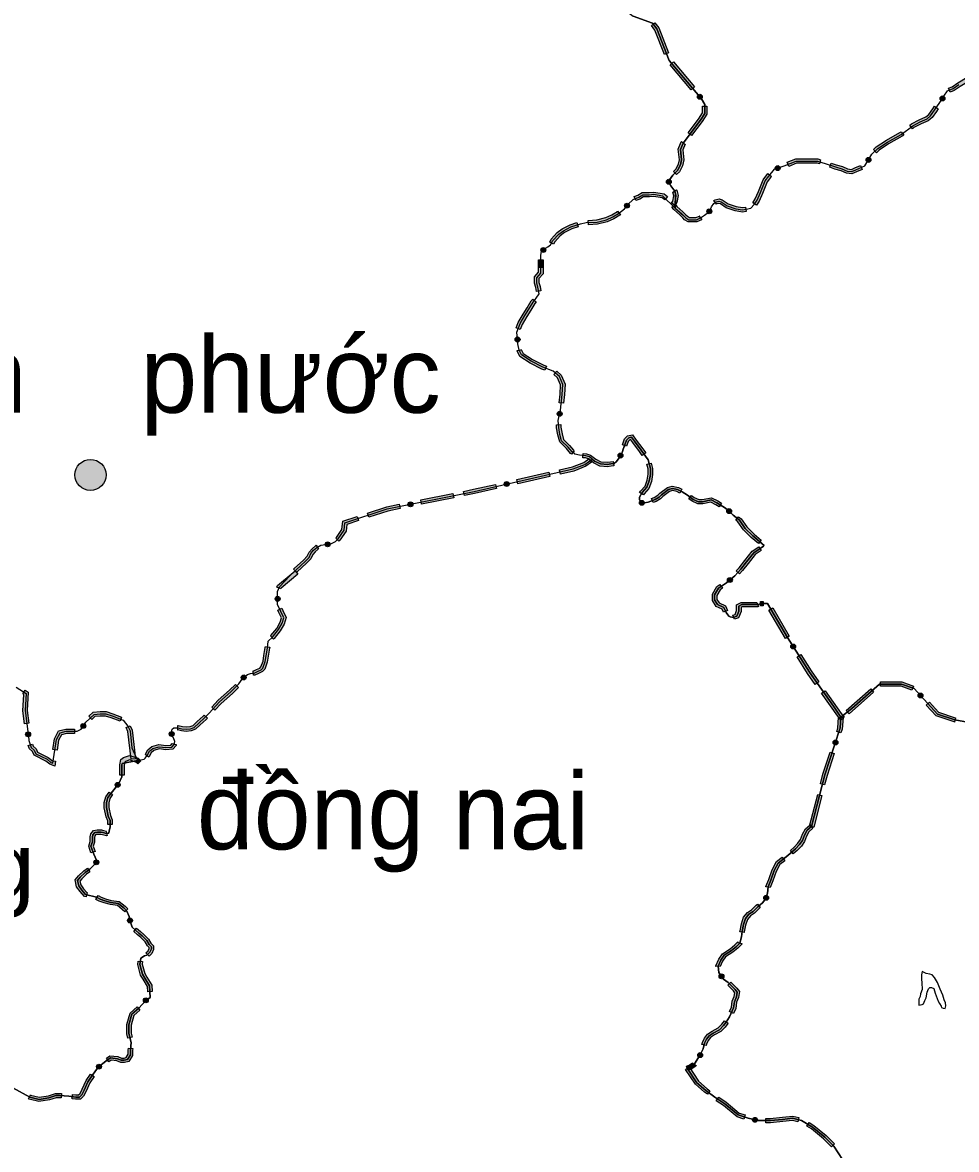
# Model space of a CAD drawing. Header units: metres. Extents: x -835890 to 1024355, y 79891 to 2211954.
# Drawn here: x -125138 to -39632, y 778022 to 881149 of the extents above; entities that cross this region are included whole.
import ezdxf
from ezdxf.enums import TextEntityAlignment as Align

# ---------------------------------------------------------------- set-up
doc = ezdxf.new("R2010")
doc.units = ezdxf.units.M
doc.header["$LTSCALE"] = 2200
for name, color, linetype, lineweight in [('10', 7, 'Continuous', 13), ('11', 7, 'Continuous', 13), ('12', 7, 'Continuous', 13), ('13', 7, 'Continuous', 13), ('16', 7, 'Continuous', 13), ('37', 7, 'Continuous', 13), ('8', 7, 'Continuous', 13)]:
    doc.layers.add(name, color=color, linetype=linetype, lineweight=lineweight)
doc.layers.add('3', color=7, linetype='Continuous')

msp = doc.modelspace()

# ---------------------------------------------------------------- hatches: boundary and pattern name
at = {"layer": '37'}
for points in [[(-67241, 881126), (-66893, 880662), (-65984, 878362), (-66356, 878215), (-67245, 880465), (-67561, 880886)], [(-65552, 877545), (-63619, 875251), (-63925, 874993), (-65858, 877287)], [(-40368, 875142), (-40032, 875277), (-39515, 875640), (-38638, 876157), (-38129, 876770), (-38064, 876843), (-37764, 876578), (-37825, 876510), (-38375, 875848), (-39298, 875304), (-39840, 874923), (-40219, 874771)], [(-62983, 874185, 1), (-63273, 874529, 1)], [(-62473, 873492), (-62473, 873170), (-62473, 872777), (-62910, 872085), (-63882, 870815), (-64200, 871058), (-63238, 872314), (-62873, 872893), (-62873, 873170), (-62873, 873492)], [(-40792, 874396, 1), (-41033, 874016, 1)], [(-43905, 871755), (-43750, 871872), (-43040, 872255), (-42423, 872513), (-42149, 872742), (-41794, 873250), (-41630, 873487), (-41301, 873260), (-41466, 873022), (-41852, 872469), (-42213, 872167), (-42867, 871894), (-43534, 871534), (-43665, 871435)], [(-47240, 869520), (-46972, 869789), (-46048, 870388), (-44810, 871075), (-44704, 871154), (-44464, 870834), (-44592, 870738), (-45842, 870045), (-46718, 869476), (-46957, 869237)], [(-64490, 870021), (-64486, 870026), (-64692, 869496), (-64594, 868576), (-64706, 868049), (-65001, 867496), (-65265, 867232), (-65548, 867515), (-65326, 867737), (-65086, 868187), (-64998, 868597), (-65100, 869550), (-64838, 870224), (-64808, 870264)], [(-55134, 868357), (-54348, 868665), (-52321, 868665), (-52068, 868587), (-52186, 868204), (-52381, 868265), (-54272, 868265), (-54989, 867984)], [(-47572, 868772, 1), (-47803, 868386, 1)], [(-58278, 864653), (-58060, 865003), (-57750, 865677), (-57319, 866758), (-56982, 867208), (-56888, 867321), (-56581, 867065), (-56668, 866960), (-56967, 866561), (-57382, 865519), (-57707, 864813), (-57939, 864441)], [(-55788, 867901, 1), (-56212, 867751, 1)], [(-51112, 868279), (-50652, 868125), (-50060, 867963), (-49597, 867757), (-49257, 867714), (-48937, 867852), (-48430, 868074), (-48270, 867707), (-48777, 867485), (-49198, 867304), (-49705, 867367), (-50195, 867586), (-50768, 867742), (-51239, 867900)], [(-65864, 866376, 1), (-66066, 866778, 1)], [(-69125, 865223), (-68798, 865354), (-68394, 865586), (-67770, 865586), (-67328, 865641), (-66404, 865467), (-66099, 865237), (-66339, 864918), (-66570, 865092), (-67341, 865236), (-67745, 865186), (-68287, 865186), (-68624, 864993), (-68976, 864852)], [(-65272, 865853), (-65230, 865796), (-65110, 865315), (-65223, 864670), (-65374, 864406), (-65722, 864604), (-65605, 864808), (-65518, 865301), (-65599, 865623), (-65594, 865616)], [(-69649, 864563, 1), (-69941, 864221, 1)], [(-65368, 864488), (-65228, 864302), (-64683, 863834), (-64413, 863563), (-64272, 863421), (-64076, 863303), (-63867, 863303), (-63484, 863303), (-63171, 863437), (-63179, 863432), (-62946, 863107), (-62974, 863087), (-63402, 862903), (-63867, 862903), (-64187, 862903), (-64520, 863104), (-64696, 863280), (-64956, 863540), (-65522, 864027), (-65688, 864249)], [(-61843, 864849), (-61727, 864936), (-61373, 865007), (-61082, 864934), (-60546, 864557), (-59794, 864306), (-59207, 864208), (-58960, 864249), (-58895, 863855), (-59207, 863803), (-59891, 863917), (-60728, 864197), (-61251, 864564), (-61383, 864597), (-61559, 864561), (-61602, 864529)], [(-73354, 863047), (-72553, 863089), (-71742, 863293), (-71187, 863546), (-70679, 863851), (-70652, 863872), (-70402, 863560), (-70449, 863522), (-71000, 863191), (-71609, 862913), (-72493, 862692), (-73333, 862648)], [(-62086, 864008, 1), (-62441, 863731, 1)], [(-76876, 861064), (-76736, 861310), (-76179, 861924), (-75728, 862263), (-75009, 862651), (-74379, 862843), (-74263, 862460), (-74854, 862280), (-75512, 861925), (-75908, 861627), (-76410, 861074), (-76529, 860866)], [(-77286, 860481, 1), (-77627, 860188, 1)], [(-77885, 858750), (-77885, 859175), (-77885, 859419), (-77485, 859419), (-77485, 859175), (-77485, 858750)], [(-78086, 856545), (-78145, 856901), (-78256, 857289), (-78256, 857869), (-77885, 858294), (-77885, 858750), (-77485, 858750), (-77485, 858144), (-77856, 857719), (-77856, 857345), (-77754, 856989), (-77691, 856611)], [(-79941, 853197), (-79745, 853688), (-79312, 854447), (-78941, 855032), (-78566, 855677), (-78432, 855847), (-78118, 855601), (-78234, 855452), (-78599, 854824), (-78969, 854241), (-79384, 853514), (-79569, 853049)], [(-79839, 852375, 1), (-79795, 851927, 1)], [(-77326, 849337), (-77581, 849436), (-78658, 849976), (-79613, 850596), (-79862, 851095), (-79868, 851127), (-79474, 851198), (-79479, 851223), (-79304, 850872), (-78459, 850324), (-77418, 849802), (-77181, 849710)], [(-76012, 846355), (-75925, 847141), (-75875, 847992), (-76156, 848649), (-76494, 848939), (-76233, 849242), (-75825, 848891), (-75471, 848062), (-75527, 847108), (-75615, 846311)], [(-75913, 845565, 1), (-76010, 845126, 1)], [(-74875, 841652), (-74965, 841724), (-75343, 842157), (-75958, 842774), (-76133, 843419), (-76242, 844074), (-76265, 844345), (-75866, 844378), (-75845, 844123), (-75742, 843504), (-75600, 842981), (-75050, 842430), (-74687, 842014), (-74625, 841964)], [(-68403, 841537), (-68661, 841903), (-69269, 842706), (-69460, 842975), (-69539, 842959), (-69676, 842822), (-69831, 842379), (-70209, 842512), (-70023, 843040), (-69736, 843327), (-69285, 843418), (-68947, 842943), (-68338, 842139), (-68076, 841767)], [(-71004, 840597), (-71246, 840557), (-71588, 840500), (-72287, 840558), (-72868, 840850), (-73334, 841212), (-73597, 841300), (-73836, 841322), (-73800, 841721), (-73514, 841694), (-73142, 841570), (-72654, 841190), (-72177, 840950), (-71605, 840903), (-71312, 840951), (-71070, 840992)], [(-70494, 841318, 1), (-70294, 841721, 1)], [(-73050, 840912), (-73557, 840543), (-74652, 840105), (-75896, 839823), (-75985, 840213), (-74771, 840488), (-73752, 840896), (-73286, 841235)], [(-68638, 838134), (-68554, 838268), (-68145, 838730), (-67952, 839261), (-67852, 839811), (-67852, 840297), (-67968, 840732), (-67581, 840834), (-67452, 840349), (-67452, 839775), (-67564, 839157), (-67795, 838521), (-68232, 838028), (-68298, 837922)], [(-76872, 839602), (-79797, 838940), (-79886, 839330), (-76960, 839992)], [(-81748, 838498), (-83760, 838042), (-84683, 837856), (-84762, 838248), (-83843, 838433), (-81836, 838888)], [(-81036, 838864, 1), (-80597, 838964, 1)], [(-64946, 838081), (-65231, 838223), (-65634, 838313), (-65920, 838231), (-66515, 837785), (-66735, 837563), (-67139, 837332), (-67390, 837225), (-67547, 837592), (-67318, 837691), (-66980, 837884), (-66778, 838087), (-66101, 838595), (-65646, 838726), (-65096, 838603), (-64767, 838438)], [(-85663, 837658), (-88604, 837064), (-88683, 837456), (-85743, 838050)], [(-68657, 837193, 1), (-68207, 837193, 1)], [(-61366, 836836), (-61661, 837018), (-62121, 837249), (-62867, 837099), (-63300, 837099), (-63833, 837337), (-64136, 837549), (-63906, 837876), (-63635, 837686), (-63215, 837499), (-62907, 837499), (-62065, 837668), (-61466, 837368), (-61156, 837177)], [(-90564, 836668), (-91694, 836440), (-93429, 835876), (-93553, 836256), (-91795, 836827), (-90644, 837060)], [(-89844, 837018, 1), (-89403, 837107, 1)], [(-60599, 836598, 1), (-60281, 836280, 1)], [(-94380, 835566), (-95435, 835223), (-95513, 834616), (-96090, 833770), (-96184, 833675), (-96468, 833958), (-96399, 834026), (-95897, 834762), (-95800, 835525), (-94504, 835947)], [(-57760, 833466), (-58417, 834022), (-59122, 834729), (-59646, 835464), (-59828, 835613), (-59574, 835922), (-59351, 835740), (-58816, 834989), (-58145, 834317), (-57501, 833771)], [(-98054, 832957), (-98080, 832943), (-98343, 832716), (-98563, 832459), (-98732, 832077), (-99135, 831673), (-100008, 830881), (-100056, 830835), (-100333, 831123), (-100282, 831173), (-99412, 831962), (-99068, 832307), (-98905, 832674), (-98627, 833000), (-98310, 833273), (-98248, 833307)], [(-97427, 833368, 1), (-96981, 833428, 1)], [(-59799, 830960), (-59536, 831253), (-59002, 831907), (-58327, 832768), (-57738, 833174), (-57511, 832845), (-58050, 832474), (-58690, 831657), (-59232, 830993), (-59501, 830692)], [(-101850, 829467), (-101785, 829628), (-100185, 830988), (-99926, 830683), (-101451, 829388), (-101478, 829319)], [(-60202, 830285, 1), (-60546, 829994, 1)], [(-60954, 827180), (-61076, 827466), (-61643, 827720), (-61975, 828248), (-61975, 828841), (-61565, 829526), (-61287, 829711), (-61065, 829379), (-61268, 829243), (-61575, 828730), (-61575, 828363), (-61369, 828035), (-60770, 827768), (-60586, 827338)], [(-101784, 828641, 1), (-101784, 828191, 1)], [(-57331, 827777), (-57423, 827777), (-57581, 827777), (-57581, 828177), (-57423, 828177), (-57331, 828177)], [(-102436, 825018), (-102410, 825044), (-101866, 825710), (-101553, 826261), (-101419, 826663), (-101674, 827174), (-101767, 827375), (-101405, 827544), (-101313, 827348), (-100987, 826694), (-101185, 826097), (-101535, 825483), (-102112, 824776), (-102153, 824735)], [(-57742, 827717), (-57821, 827677), (-58324, 827677), (-58713, 827677), (-59251, 827677), (-59358, 827624), (-59358, 827250), (-59602, 826681), (-59944, 826544), (-60093, 826915), (-59904, 826990), (-59758, 827332), (-59758, 827871), (-59346, 828077), (-58713, 828077), (-58324, 828077), (-57916, 828077), (-57921, 828075)], [(-55289, 824792), (-56803, 827382), (-56458, 827584), (-54944, 824994)], [(-104027, 821811), (-103974, 821817), (-103715, 821929), (-103417, 822078), (-103306, 822190), (-103120, 822712), (-103039, 823236), (-102915, 823942), (-102901, 824048), (-102505, 823995), (-102520, 823881), (-102645, 823171), (-102730, 822614), (-102959, 821971), (-103180, 821749), (-103546, 821566), (-103868, 821427), (-103977, 821414)], [(-54703, 824237, 1), (-54462, 823857, 1)], [(-52557, 820586), (-53261, 821587), (-54216, 823096), (-53878, 823310), (-52928, 821809), (-52230, 820816)], [(-104715, 821360, 1), (-105066, 821078, 1)], [(-124951, 816979), (-125100, 818170), (-125022, 819654), (-125121, 819719), (-124903, 820054), (-124610, 819864), (-124699, 818184), (-124554, 817028)], [(-107813, 818493), (-107235, 819123), (-106195, 820041), (-105654, 820584), (-105371, 820301), (-105921, 819750), (-106955, 818837), (-107518, 818223)], [(-50223, 817321), (-50507, 817668), (-51982, 819767), (-51655, 819997), (-50188, 817910), (-49913, 817574)], [(-49729, 818178), (-47480, 820163), (-47215, 819863), (-49464, 817878)], [(-46575, 820813), (-45928, 820813), (-44624, 820813), (-43572, 820431), (-43708, 820055), (-44694, 820413), (-45928, 820413), (-46575, 820413)], [(-42775, 819398, 1), (-43078, 819731, 1)], [(-42106, 818959), (-41268, 818037), (-39745, 817530), (-39729, 817527), (-39801, 817133), (-39845, 817141), (-41494, 817691), (-42402, 818690)], [(-116205, 817216), (-117011, 817509), (-117542, 817686), (-118019, 817686), (-118506, 817646), (-118791, 817379), (-119064, 817670), (-118678, 818033), (-118035, 818086), (-117477, 818086), (-116879, 817887), (-116068, 817592)], [(-119698, 816584, 1), (-119455, 816963, 1)], [(-115204, 813738), (-115493, 816280), (-115647, 816628), (-115282, 816790), (-115102, 816386), (-114807, 813783)], [(-110933, 816808), (-110891, 816808), (-110506, 816722), (-110165, 816684), (-109797, 816721), (-109525, 816823), (-109139, 817172), (-108603, 817667), (-108496, 817775), (-108213, 817493), (-108326, 817379), (-108869, 816876), (-109313, 816476), (-109705, 816328), (-110167, 816282), (-110572, 816327), (-110935, 816408), (-110933, 816408)], [(-50591, 816269), (-50495, 816565), (-50419, 817593), (-50020, 817564), (-50100, 816488), (-50211, 816146)], [(-124656, 816235, 1), (-124601, 815788, 1)], [(-120369, 816086), (-120569, 816086), (-121109, 816086), (-121564, 815972), (-121835, 815469), (-121972, 814556), (-122368, 814615), (-122220, 815597), (-121832, 816318), (-121158, 816486), (-120569, 816486), (-120369, 816486)], [(-111509, 816271, 1), (-111453, 815824, 1)], [(-122121, 813567), (-122193, 813090), (-122636, 813268), (-123006, 813563), (-124067, 814094), (-124222, 814444), (-124507, 814685), (-124610, 814974), (-124233, 815108), (-124166, 814920), (-123894, 814690), (-123759, 814387), (-122789, 813902), (-122433, 813617), (-122513, 813649), (-122517, 813626)], [(-113895, 814179), (-113879, 814197), (-113664, 814587), (-113313, 814888), (-112650, 815078), (-112007, 814992), (-111572, 815025), (-111450, 815173), (-111450, 815173), (-111060, 815085), (-111081, 814991), (-111373, 814639), (-112018, 814590), (-112620, 814670), (-113118, 814527), (-113348, 814330), (-113548, 813971), (-113587, 813923)], [(-50641, 815470, 1), (-50780, 815042, 1)], [(-116237, 812284), (-116237, 812878), (-116237, 813233), (-116133, 813701), (-115885, 813888), (-115333, 814089), (-114560, 813815), (-114693, 813438), (-115331, 813664), (-115692, 813532), (-115775, 813470), (-115837, 813189), (-115837, 812878), (-115837, 812284)], [(-114485, 813768), (-114309, 813592), (-114593, 813310), (-114768, 813485)], [(-52088, 811487), (-51863, 812356), (-51209, 814367), (-50829, 814244), (-51479, 812244), (-51701, 811387)], [(-117316, 807759), (-117316, 808096), (-117473, 808451), (-117648, 809282), (-117648, 809787), (-117507, 810304), (-117217, 810719), (-116889, 810490), (-117140, 810131), (-117248, 809733), (-117248, 809324), (-117091, 808575), (-116916, 808181), (-116916, 807759)], [(-116284, 811557, 1), (-116577, 811215, 1)], [(-53092, 807615), (-52339, 810519), (-51952, 810419), (-52705, 807515)], [(-52770, 807412), (-53146, 807097), (-53370, 806705), (-53559, 806199), (-53832, 805789), (-54225, 805395), (-54575, 805090), (-54838, 805391), (-54498, 805687), (-54143, 806043), (-53918, 806382), (-53733, 806875), (-53458, 807358), (-53027, 807719)], [(-118878, 805175), (-119080, 805783), (-118934, 806217), (-118934, 806351), (-118934, 806620), (-118879, 806895), (-118635, 807201), (-118294, 807258), (-117921, 807258), (-117731, 807210), (-117443, 807138), (-117477, 807131), (-117398, 806739), (-117453, 806728), (-117828, 806822), (-117971, 806858), (-118261, 806858), (-118418, 806831), (-118506, 806721), (-118534, 806581), (-118534, 806351), (-118534, 806152), (-118658, 805783), (-118498, 805301)], [(-118237, 804474, 1), (-118530, 804132, 1)], [(-55352, 804446), (-55794, 804097), (-56141, 803460), (-56449, 802597), (-56689, 801994), (-56688, 802008), (-57085, 802052), (-57081, 802091), (-56823, 802738), (-56507, 803624), (-56106, 804361), (-55600, 804760)], [(-119326, 801145), (-119469, 801181), (-119859, 801627), (-120184, 802063), (-120310, 802692), (-119998, 803068), (-119536, 803530), (-119193, 803759), (-118971, 803427), (-119281, 803220), (-119702, 802798), (-119880, 802583), (-119810, 802230), (-119547, 801879), (-119250, 801539), (-119229, 801533)], [(-115785, 799756), (-116011, 799982), (-116450, 800334), (-117095, 800427), (-117652, 800579), (-118117, 800734), (-118414, 800904), (-118215, 801251), (-117953, 801101), (-117536, 800962), (-117014, 800819), (-116285, 800715), (-115744, 800281), (-115502, 800038)], [(-57590, 800164), (-57683, 800084), (-58128, 799638), (-58494, 799394), (-58763, 799070), (-58934, 798555), (-59055, 797950), (-59065, 797872), (-59462, 797922), (-59450, 798014), (-59322, 798658), (-59119, 799268), (-58765, 799694), (-58383, 799949), (-57956, 800378), (-57851, 800468)], [(-57110, 800828, 1), (-57001, 801265, 1)], [(-115352, 799189, 1), (-115255, 798749, 1)], [(-113837, 796006), (-113639, 796204), (-113535, 796414), (-113535, 796495), (-113704, 796664), (-113914, 797015), (-114312, 797414), (-114608, 797674), (-114955, 797977), (-114692, 798278), (-114344, 797975), (-114038, 797706), (-113596, 797263), (-113386, 796912), (-113135, 796660), (-113135, 796320), (-113310, 795968), (-113554, 795723)], [(-59275, 796868), (-59292, 796807), (-59646, 796452), (-60099, 796063), (-60763, 795639), (-61041, 795251), (-61260, 794757), (-61265, 794801), (-61662, 794757), (-61669, 794820), (-61390, 795450), (-61044, 795935), (-60338, 796385), (-59918, 796745), (-59650, 797015), (-59661, 796973)], [(-113673, 792437), (-113706, 792935), (-114102, 793596), (-114326, 793971), (-114588, 794948), (-114549, 795265), (-114152, 795216), (-114182, 794976), (-113954, 794128), (-113758, 793801), (-113313, 793058), (-113274, 792464)], [(-61019, 793678, 1), (-61277, 794047, 1)], [(-60285, 793328), (-59755, 792797), (-59510, 792470), (-59588, 791925), (-59774, 791491), (-59836, 790926), (-60047, 790469), (-60410, 790637), (-60227, 791034), (-60165, 791593), (-59976, 792033), (-59930, 792362), (-60058, 792534), (-60568, 793045)], [(-115497, 788203), (-115601, 788618), (-115601, 789443), (-115297, 790509), (-114655, 791081), (-114389, 790782), (-114944, 790287), (-115201, 789387), (-115201, 788667), (-115109, 788300)], [(-113661, 791795, 1), (-114035, 791545, 1)], [(-60541, 789573), (-60553, 789553), (-60817, 789224), (-61218, 788821), (-61796, 788499), (-62138, 788271), (-62354, 788000), (-62522, 787664), (-62553, 787540), (-62941, 787636), (-62899, 787804), (-62693, 788217), (-62411, 788570), (-62005, 788841), (-61462, 789144), (-61115, 789490), (-60880, 789785), (-60880, 789785)], [(-117460, 786383), (-117132, 786602), (-116402, 786521), (-116062, 786385), (-115845, 786385), (-115664, 786430), (-115461, 786737), (-115461, 787108), (-115443, 787288), (-115045, 787248), (-115061, 787088), (-115061, 786616), (-115417, 786080), (-115796, 785985), (-116140, 785985), (-116500, 786130), (-117031, 786189), (-117238, 786051)], [(-63221, 786468, 1), (-62971, 786843, 1)], [(-63464, 785711), (-63497, 785657), (-63930, 785368), (-64215, 785272), (-64342, 785652), (-64108, 785730), (-63794, 785940), (-63808, 785917)], [(-120560, 783048), (-120257, 783014), (-120001, 783014), (-119872, 783143), (-119678, 783532), (-119322, 784318), (-118901, 784921), (-118573, 784692), (-118973, 784119), (-119317, 783361), (-119543, 782907), (-119835, 782614), (-120279, 782614), (-120605, 782651)], [(-117963, 785745, 1), (-118314, 785463, 1)], [(-64112, 785573), (-63236, 784263), (-62447, 783573), (-62201, 783388), (-62441, 783068), (-62699, 783262), (-63539, 783997), (-64445, 785351)], [(-124406, 783008), (-124396, 783002), (-123620, 782808), (-122766, 782939), (-122121, 783155), (-121730, 783155), (-121562, 783141), (-121595, 782742), (-121747, 782755), (-122056, 782755), (-122672, 782549), (-123639, 782400), (-124543, 782627), (-124598, 782657)], [(-61400, 782808), (-60723, 782357), (-59523, 781356), (-58983, 781176), (-59109, 780797), (-59721, 781001), (-60963, 782036), (-61622, 782475)], [(-57860, 780685, 1), (-58299, 780783, 1)], [(-57087, 780870), (-56679, 780870), (-55571, 780970), (-54621, 781076), (-54064, 780937), (-54161, 780549), (-54648, 780671), (-55530, 780572), (-56661, 780470), (-57087, 780470)], [(-53118, 780482), (-52687, 780223), (-51548, 779291), (-50788, 778531), (-51071, 778249), (-51817, 778994), (-52918, 779895), (-53324, 780139)]]:
    msp.add_hatch(color=256, dxfattribs=at).paths.add_polyline_path(points)
at = {"layer": '8'}
msp.add_hatch(color=256, dxfattribs=at).paths.add_polyline_path([(-117494, 839747, 1), (-120344, 839747, 1)])

# ---------------------------------------------------------------- linework, layer by layer
at = {"layer": '10'}
for points in [[(-98900, 832192), (-98734, 832567), (-98485, 832858), (-98195, 833108), (-97821, 833316), (-97199, 833399), (-96908, 833441), (-96493, 833649), (-96244, 833898), (-95705, 834689), (-95618, 835374), (-91745, 836634), (-83801, 838238), (-74711, 840297), (-73655, 840719), (-72993, 841201), (-73238, 841391), (-73555, 841497), (-74138, 841550), (-74561, 841657), (-74826, 841869), (-75197, 842294), (-75779, 842878), (-75938, 843462), (-76044, 844099), (-76097, 844736), (-75885, 845691), (-75726, 847124), (-75673, 848027), (-75991, 848770), (-76547, 849248), (-77500, 849619), (-78558, 850150), (-79459, 850734), (-79670, 851159), (-79776, 851743), (-79882, 852804), (-79564, 853601), (-79141, 854344), (-78770, 854928), (-78400, 855565), (-78108, 855937), (-77844, 856308), (-77950, 856945), (-78056, 857317), (-78056, 857794), (-77685, 858219), (-77685, 858750), (-77685, 859175), (-77685, 859546), (-77685, 859865), (-77632, 860183), (-77261, 860502), (-77050, 860608), (-76785, 860820), (-76573, 861192), (-76044, 861776), (-75620, 862094), (-74932, 862466), (-74058, 862731), (-73529, 862838), (-72523, 862891), (-71676, 863103), (-71093, 863368), (-70564, 863687), (-70034, 864112), (-69717, 864483), (-69240, 864961), (-68711, 865173), (-68340, 865386), (-67758, 865386), (-67334, 865439), (-66548, 865291), (-65375, 864165), (-65363, 865505), (-65414, 865709), (-65782, 866211), (-65983, 866613), (-65765, 866981), (-65598, 867181), (-65164, 867616), (-64896, 868118), (-64796, 868586), (-64896, 869523), (-64662, 870125), (-63074, 872200), (-62673, 872835), (-62673, 873170), (-62673, 873638), (-62974, 874173), (-65933, 877686), (-67069, 880564), (-67471, 881099), (-69243, 881734)], [(-114626, 813627), (-114006, 813729), (-113921, 813835), (-113713, 814084), (-113506, 814458), (-113216, 814708), (-112635, 814874), (-112012, 814791), (-111473, 814832), (-111265, 815082), (-111203, 815360), (-111328, 815692), (-111452, 815817), (-111494, 816150), (-111452, 816483), (-111286, 816608), (-110913, 816608), (-110539, 816525), (-110166, 816483), (-109751, 816525), (-109419, 816650), (-109004, 817024), (-108464, 817523), (-108050, 817940), (-107095, 818980), (-106058, 819895), (-105332, 820624), (-104958, 821165), (-104543, 821498), (-104253, 821581), (-103921, 821622), (-103630, 821747), (-103298, 821914), (-103132, 822080), (-102925, 822663), (-102842, 823204), (-102718, 823911), (-102635, 824535), (-102261, 824910), (-101701, 825596), (-101369, 826179), (-101203, 826678), (-101493, 827261), (-101784, 827885), (-101784, 828301), (-101784, 828717), (-101784, 829092), (-101618, 829508), (-101601, 829522), (-100669, 830522), (-99669, 831459), (-99274, 831818), (-98900, 832192)], [(-125709, 820340), (-124816, 819759), (-124899, 818177), (-124570, 815542), (-124572, 815461), (-124336, 814803), (-124058, 814567), (-123913, 814240), (-122897, 813733), (-122535, 813442), (-122353, 813370), (-122027, 815533), (-121698, 816145), (-121133, 816286), (-120569, 816286), (-120145, 816286), (-119768, 816474), (-119345, 817133), (-118592, 817839), (-118027, 817886), (-117509, 817886), (-116945, 817698), (-115909, 817322), (-115486, 816757), (-115298, 816333), (-115119, 814761), (-114626, 813627)]]:
    msp.add_lwpolyline(points, dxfattribs=at)
at = {"layer": '11'}
for points in [[(-58466, 864165), (-58149, 864483), (-57884, 864908), (-57566, 865598), (-57143, 866660), (-56825, 867084), (-56296, 867721), (-55395, 868040), (-54310, 868465), (-52351, 868465), (-51663, 868252), (-50710, 867934), (-50128, 867774), (-49651, 867562), (-49227, 867509), (-48857, 867668), (-48010, 868040), (-47374, 869102), (-46845, 869632), (-45945, 870216), (-44701, 870906), (-43642, 871703), (-42954, 872074), (-42318, 872340), (-42001, 872605), (-41630, 873136), (-41154, 873826), (-40783, 874410), (-40465, 874888), (-39936, 875100), (-39406, 875472)], [(-68499, 837193), (-68658, 837458), (-68658, 837724), (-68393, 838148), (-67970, 838625), (-67758, 839209), (-67652, 839793), (-67652, 840323), (-67864, 841119), (-68499, 842021), (-69108, 842825), (-69373, 843196), (-69637, 843143), (-69849, 842931), (-70167, 842028), (-70220, 841869), (-70432, 841444), (-70749, 840967), (-70961, 840807), (-71279, 840754), (-71596, 840701), (-72232, 840754), (-72761, 841020), (-72993, 841201), (-73238, 841391), (-73555, 841497), (-74138, 841550), (-74561, 841657), (-74826, 841869), (-75197, 842294), (-75779, 842878), (-75938, 843462), (-76044, 844099), (-76097, 844736), (-75885, 845691), (-75726, 847124), (-75673, 848027), (-75991, 848770), (-76547, 849248), (-77500, 849619), (-78558, 850150), (-79459, 850734), (-79670, 851159), (-79776, 851743), (-79882, 852804), (-79564, 853601), (-79141, 854344), (-78770, 854928), (-78400, 855565), (-78108, 855937), (-77844, 856308), (-77950, 856945), (-78056, 857317), (-78056, 857794), (-77685, 858219), (-77685, 858750), (-77685, 859175), (-77685, 859546), (-77685, 859865), (-77632, 860183), (-77261, 860502), (-77050, 860608), (-76785, 860820), (-76573, 861192), (-76044, 861776), (-75620, 862094), (-74932, 862466), (-74058, 862731), (-73529, 862838), (-72523, 862891), (-71676, 863103), (-71093, 863368), (-70564, 863687), (-70034, 864112), (-69717, 864483), (-69240, 864961), (-68711, 865173), (-68340, 865386), (-67758, 865386), (-67334, 865439), (-66548, 865291), (-65375, 864165), (-64638, 863505), (-64555, 863421), (-64396, 863262), (-64131, 863103), (-63867, 863103), (-63443, 863103), (-63072, 863262), (-62702, 863528), (-62225, 863899), (-62066, 864271), (-61855, 864589), (-61643, 864749), (-61378, 864802), (-61166, 864749), (-60637, 864377), (-59843, 864112), (-59207, 864005), (-58890, 864058), (-58466, 864165)], [(-37469, 816912), (-39795, 817335), (-41381, 817864), (-43496, 820190), (-44659, 820613), (-45928, 820613), (-46668, 820613), (-49220, 818361), (-50220, 817578), (-50902, 818578), (-53095, 821698), (-55102, 824868), (-56930, 827996), (-56968, 827977), (-57423, 827977), (-57831, 827896), (-57869, 827877), (-58324, 827877), (-58713, 827877), (-59298, 827877), (-59558, 827747), (-59558, 827291), (-59753, 826836), (-60078, 826705), (-60338, 826771), (-60468, 826836), (-60728, 827161), (-60923, 827617), (-61506, 827878), (-61775, 828306), (-61775, 828785), (-61416, 829385), (-60699, 829864), (-59922, 830523), (-59384, 831123), (-58846, 831782), (-58188, 832621), (-57306, 833229), (-57232, 833280), (-58281, 834169), (-58969, 834859), (-59499, 835602), (-60081, 836079), (-60505, 836504), (-60875, 836769), (-61563, 837193), (-62093, 837458), (-62887, 837299), (-63258, 837299), (-63734, 837511), (-64264, 837883), (-64740, 838201), (-65164, 838413), (-65640, 838519), (-66011, 838413), (-66646, 837936), (-66858, 837724), (-67228, 837511), (-67599, 837352), (-67864, 837246), (-68181, 837193), (-68499, 837193)]]:
    msp.add_lwpolyline(points, dxfattribs=at)
at = {"layer": '12'}
for points in [[(-125709, 820340), (-124816, 819759), (-124899, 818177), (-124570, 815542), (-124572, 815461), (-124336, 814803), (-124058, 814567), (-123913, 814240), (-122897, 813733), (-122535, 813442), (-122353, 813370), (-122027, 815533), (-121698, 816145), (-121133, 816286), (-120569, 816286), (-120145, 816286), (-119768, 816474), (-119345, 817133), (-118592, 817839), (-118027, 817886), (-117509, 817886), (-116945, 817698), (-115909, 817322), (-115486, 816757), (-115298, 816333), (-115119, 814761), (-114626, 813627), (-116006, 813353), (-116037, 813211), (-116037, 812878), (-116037, 812130), (-116328, 811506), (-116577, 811215), (-116784, 810924), (-117033, 810633), (-117323, 810217), (-117448, 809760), (-117448, 809303), (-117282, 808513), (-117116, 808139), (-117116, 807515), (-117199, 807182), (-117240, 806975), (-117448, 806933), (-117780, 807016), (-117946, 807058), (-118278, 807058), (-118527, 807016), (-118693, 806808), (-118734, 806600), (-118734, 806351), (-118734, 806185), (-118869, 805783), (-118624, 805046), (-118379, 804505), (-118379, 804309), (-118673, 803965), (-118967, 803670), (-119409, 803375), (-119850, 802933), (-120095, 802638), (-119997, 802146), (-119703, 801753), (-119360, 801360), (-118379, 801114), (-118035, 800918), (-117594, 800770), (-117054, 800623), (-116368, 800525), (-115877, 800131), (-115583, 799837), (-115387, 799345), (-115289, 798903), (-115093, 798362), (-114476, 797824), (-114175, 797560), (-113755, 797139), (-113545, 796788), (-113335, 796577)], [(-61340, 788982), (-60966, 789357), (-60717, 789669), (-60405, 790169), (-60031, 790980), (-59969, 791542), (-59782, 791979), (-59720, 792416), (-59907, 792666), (-60530, 793290), (-60966, 793602), (-61402, 794226), (-61464, 794788), (-61215, 795350), (-60904, 795787), (-60218, 796224), (-59782, 796599), (-59471, 796911), (-59315, 797482), (-59253, 797982), (-59128, 798607), (-58941, 799169), (-58630, 799544), (-58256, 799794), (-57820, 800231), (-57383, 800606), (-57072, 800981), (-56947, 801480), (-56885, 802043), (-56636, 802667), (-56324, 803542), (-55950, 804229), (-55078, 804916), (-54362, 805541), (-53988, 805916), (-53739, 806291), (-53552, 806790), (-53302, 807228), (-52898, 807565), (-51671, 812300), (-50297, 816526), (-50293, 816578), (-50220, 817578), (-49220, 818361), (-46668, 820613), (-45928, 820613), (-44659, 820613), (-43496, 820190), (-41381, 817864), (-39795, 817335), (-37469, 816912)], [(-113335, 796577), (-113335, 796367), (-113475, 796086), (-113755, 795805), (-113965, 795735), (-114315, 795524), (-114385, 794962), (-114140, 794049), (-113930, 793698), (-113510, 792996), (-113440, 791943), (-113860, 791662), (-114490, 790960), (-115120, 790398), (-115401, 789415), (-115401, 788643), (-115191, 787800), (-115261, 787098), (-115261, 786677), (-115541, 786255), (-115821, 786185), (-116101, 786185), (-116451, 786325), (-117081, 786396), (-117502, 786115), (-118202, 785553), (-118657, 784921), (-119147, 784219), (-119497, 783446), (-119708, 783025), (-119918, 782814), (-120268, 782814), (-120898, 782885), (-121739, 782955), (-122089, 782955), (-122719, 782744), (-123629, 782604), (-124470, 782814), (-126010, 783657)], [(-50054, 777107), (-50869, 778329), (-51683, 779143), (-52802, 780059), (-53820, 780670), (-54634, 780873), (-55550, 780771), (-56670, 780670), (-57790, 780670), (-58706, 780873), (-59622, 781179), (-60843, 782196), (-61759, 782807), (-62573, 783418), (-63388, 784130), (-64278, 785462), (-64019, 785549), (-63645, 785799), (-63458, 786111), (-63084, 786673), (-62835, 787234), (-62711, 787734), (-62524, 788108), (-62274, 788421), (-61901, 788670), (-61340, 788982)]]:
    msp.add_lwpolyline(points, dxfattribs=at)
msp.add_lwpolyline([(-42786, 791287), (-42637, 791346), (-42526, 791642), (-42408, 791902), (-42312, 792405), (-42205, 792726), (-42077, 792843), (-41906, 792854), (-41702, 792761), (-41593, 792331), (-41388, 791841), (-41297, 791582), (-41188, 791380), (-41038, 791122), (-41015, 791027), (-40850, 790956), (-40661, 790909), (-40614, 791169), (-40637, 791429), (-40763, 791721), (-40891, 792149), (-41126, 792694), (-41382, 793292), (-41649, 793762), (-41852, 793987), (-42066, 794072), (-42392, 794116), (-42786, 794292), (-42846, 793998), (-42819, 793603), (-42798, 793272), (-42787, 792673), (-42927, 792257), (-42962, 792009), (-43069, 791763), (-43093, 791453), (-43069, 791240)], close=True, dxfattribs=at)
at = {"layer": '13'}
for points in [[(-72034, 888719), (-70630, 885376), (-69844, 882404), (-69711, 882102), (-69243, 881734), (-67471, 881099)], [(-67471, 881099), (-67069, 880564), (-65933, 877686)], [(-65933, 877686), (-62974, 874173), (-62673, 873638)], [(-58466, 864165), (-58149, 864483), (-57884, 864908), (-57566, 865598), (-57143, 866660), (-56825, 867084), (-56296, 867721), (-55395, 868040), (-54310, 868465), (-52351, 868465), (-51663, 868252), (-50710, 867934), (-50128, 867774), (-49651, 867562), (-49227, 867509), (-48857, 867668), (-48010, 868040), (-47374, 869102), (-46845, 869632), (-45945, 870216), (-44701, 870906), (-43642, 871703), (-42954, 872074), (-42318, 872340), (-42001, 872605), (-41630, 873136), (-41154, 873826), (-40783, 874410), (-40465, 874888), (-39936, 875100), (-39406, 875472)], [(-62673, 873638), (-62673, 873170), (-62673, 872835), (-63074, 872200), (-64662, 870125)], [(-64662, 870125), (-64896, 869523), (-64796, 868586), (-64896, 868118)], [(-64896, 868118), (-65164, 867616), (-65598, 867181), (-65765, 866981)], [(-65765, 866981), (-65983, 866613), (-65782, 866211), (-65414, 865709)], [(-65414, 865709), (-65314, 865308), (-65368, 865003), (-65375, 864165)], [(-64555, 863421), (-64396, 863262), (-64131, 863103), (-63867, 863103), (-63443, 863103), (-63072, 863262), (-62702, 863528), (-62225, 863899), (-62066, 864271), (-61855, 864589), (-61643, 864749), (-61378, 864802), (-61166, 864749), (-60637, 864377), (-59843, 864112), (-59207, 864005), (-58890, 864058), (-58466, 864165)], [(-65375, 864165), (-64820, 863687), (-64555, 863421)]]:
    msp.add_lwpolyline(points, dxfattribs=at)
at = {"layer": '16'}
for points in [[(-117780, 807016), (-117448, 806933), (-117240, 806975), (-117199, 807182), (-117116, 807515), (-117116, 808139), (-117282, 808513), (-117448, 809303), (-117448, 809760), (-117323, 810217), (-117033, 810633), (-116784, 810924), (-116577, 811215), (-116328, 811506), (-116037, 812130), (-116037, 812878), (-116037, 813211), (-116006, 813353), (-114626, 813627), (-114006, 813729), (-113921, 813835), (-113713, 814084), (-113506, 814458), (-113216, 814708), (-112635, 814874), (-112012, 814791), (-111473, 814832), (-111265, 815082), (-111203, 815360), (-111328, 815692), (-111452, 815817), (-111494, 816150), (-111452, 816483), (-111286, 816608), (-110913, 816608), (-110539, 816525), (-110166, 816483), (-109751, 816525), (-109419, 816650), (-109004, 817024), (-108464, 817523), (-108050, 817940), (-107095, 818980), (-106058, 819895), (-105332, 820624), (-104958, 821165), (-104543, 821498), (-104253, 821581), (-103921, 821622), (-103630, 821747), (-103298, 821914), (-103132, 822080), (-102925, 822663), (-102842, 823204), (-102718, 823911), (-102635, 824535), (-102261, 824910), (-101701, 825596), (-101369, 826179), (-101203, 826678), (-101493, 827261), (-101784, 827885), (-101784, 828301), (-101784, 828717), (-101784, 829092), (-101618, 829508), (-101601, 829522), (-100669, 830522), (-99669, 831459), (-99274, 831818), (-98900, 832192), (-98734, 832567), (-98485, 832858), (-98195, 833108), (-97821, 833316), (-97199, 833399), (-96908, 833441), (-96493, 833649), (-96244, 833898), (-95705, 834689), (-95618, 835374), (-91745, 836634), (-83801, 838238), (-74711, 840297), (-73655, 840719), (-72993, 841201), (-72761, 841020), (-72232, 840754), (-71596, 840701), (-71279, 840754), (-70961, 840807), (-70749, 840967), (-70432, 841444), (-70220, 841869), (-70167, 842028), (-69849, 842931), (-69637, 843143), (-69373, 843196), (-69108, 842825), (-68499, 842021), (-67864, 841119)], [(-67864, 841119), (-67652, 840323), (-67652, 839793), (-67758, 839209), (-67970, 838625), (-68393, 838148), (-68658, 837724), (-68658, 837458), (-68499, 837193), (-68181, 837193), (-67864, 837246), (-67599, 837352), (-67228, 837511), (-66858, 837724), (-66646, 837936), (-66011, 838413), (-65640, 838519), (-65164, 838413), (-64740, 838201), (-64264, 837883), (-63734, 837511), (-63258, 837299), (-62887, 837299), (-62093, 837458), (-61563, 837193), (-60875, 836769), (-60505, 836504), (-60081, 836079), (-59499, 835602), (-58969, 834859), (-58281, 834169), (-57232, 833280), (-57306, 833229), (-58188, 832621), (-58846, 831782), (-59384, 831123), (-59922, 830523), (-60699, 829864), (-61416, 829385), (-61775, 828785), (-61775, 828306), (-61506, 827878), (-60923, 827617), (-60728, 827161), (-60468, 826836), (-60338, 826771), (-60078, 826705), (-59753, 826836), (-59558, 827291), (-59558, 827747), (-59298, 827877), (-58713, 827877), (-58324, 827877), (-57869, 827877), (-57831, 827896), (-57423, 827977), (-56968, 827977), (-56930, 827996), (-55102, 824868), (-53095, 821698), (-50902, 818578), (-50220, 817578), (-50293, 816578), (-50297, 816526), (-51671, 812300), (-52898, 807565), (-53302, 807228), (-53552, 806790), (-53739, 806291), (-53988, 805916), (-54362, 805541), (-55078, 804916), (-55950, 804229), (-56324, 803542), (-56636, 802667), (-56885, 802043), (-56947, 801480), (-57072, 800981), (-57383, 800606), (-57820, 800231), (-58256, 799794), (-58630, 799544), (-58941, 799169), (-59128, 798607), (-59253, 797982), (-59315, 797482), (-59471, 796911), (-59782, 796599), (-60218, 796224), (-60904, 795787), (-61215, 795350), (-61464, 794788), (-61402, 794226), (-60966, 793602), (-60530, 793290), (-59907, 792666), (-59720, 792416), (-59782, 791979), (-59969, 791542), (-60031, 790980), (-60405, 790169)], [(-126010, 783657), (-124470, 782814), (-123629, 782604), (-122719, 782744), (-122089, 782955), (-121739, 782955), (-120898, 782885), (-120268, 782814), (-119918, 782814), (-119708, 783025), (-119497, 783446), (-119147, 784219), (-118657, 784921), (-118202, 785553), (-117502, 786115), (-117081, 786396), (-116451, 786325), (-116101, 786185), (-115821, 786185), (-115541, 786255), (-115261, 786677), (-115261, 787098), (-115191, 787800), (-115401, 788643), (-115401, 789415), (-115120, 790398), (-114490, 790960), (-113860, 791662), (-113440, 791943), (-113510, 792996), (-113930, 793698), (-114140, 794049), (-114385, 794962), (-114315, 795524), (-113965, 795735), (-113755, 795805), (-113475, 796086), (-113335, 796367), (-113335, 796577), (-113545, 796788), (-113755, 797139), (-114175, 797560), (-114476, 797824), (-115093, 798362), (-115289, 798903), (-115387, 799345), (-115583, 799837), (-115877, 800131), (-116368, 800525), (-117054, 800623), (-117594, 800770), (-118035, 800918), (-118379, 801114), (-119360, 801360), (-119703, 801753), (-119997, 802146), (-120095, 802638), (-119850, 802933), (-119409, 803375), (-118967, 803670), (-118673, 803965), (-118379, 804309), (-118379, 804505), (-118624, 805046), (-118869, 805783), (-118734, 806185), (-118734, 806351), (-118734, 806600), (-118693, 806808), (-118527, 807016), (-118278, 807058), (-117946, 807058), (-117780, 807016)], [(-60405, 790169), (-60717, 789669), (-60966, 789357), (-61340, 788982), (-61901, 788670), (-62274, 788421), (-62524, 788108), (-62711, 787734), (-62835, 787234), (-63084, 786673), (-63458, 786111), (-63645, 785799), (-64019, 785549), (-64278, 785462), (-63388, 784130), (-62573, 783418), (-61759, 782807), (-60843, 782196), (-59622, 781179), (-58706, 780873), (-57790, 780670), (-56670, 780670), (-55550, 780771), (-54634, 780873), (-53820, 780670), (-52802, 780059), (-51683, 779143), (-50869, 778329), (-50054, 777107)]]:
    msp.add_lwpolyline(points, dxfattribs=at)
at = {"layer": '37'}
for points in [[(-67241, 881126), (-66893, 880662), (-65984, 878362), (-66356, 878215), (-67245, 880465), (-67561, 880886)], [(-65552, 877545), (-63619, 875251), (-63925, 874993), (-65858, 877287)], [(-40368, 875142), (-40032, 875277), (-39515, 875640), (-38638, 876157), (-38129, 876770), (-38064, 876843), (-37764, 876578), (-37825, 876510), (-38375, 875848), (-39298, 875304), (-39840, 874923), (-40219, 874771)], [(-62473, 873492), (-62473, 873170), (-62473, 872777), (-62910, 872085), (-63882, 870815), (-64200, 871058), (-63238, 872314), (-62873, 872893), (-62873, 873170), (-62873, 873492)], [(-43905, 871755), (-43750, 871872), (-43040, 872255), (-42423, 872513), (-42149, 872742), (-41794, 873250), (-41630, 873487), (-41301, 873260), (-41466, 873022), (-41852, 872469), (-42213, 872167), (-42867, 871894), (-43534, 871534), (-43665, 871435)], [(-47240, 869520), (-46972, 869789), (-46048, 870388), (-44810, 871075), (-44704, 871154), (-44464, 870834), (-44592, 870738), (-45842, 870045), (-46718, 869476), (-46957, 869237)], [(-64490, 870021), (-64486, 870026), (-64692, 869496), (-64594, 868576), (-64706, 868049), (-65001, 867496), (-65265, 867232), (-65548, 867515), (-65326, 867737), (-65086, 868187), (-64998, 868597), (-65100, 869550), (-64838, 870224), (-64808, 870264)], [(-55134, 868357), (-54348, 868665), (-52321, 868665), (-52068, 868587), (-52186, 868204), (-52381, 868265), (-54272, 868265), (-54989, 867984)], [(-58278, 864653), (-58060, 865003), (-57750, 865677), (-57319, 866758), (-56982, 867208), (-56888, 867321), (-56581, 867065), (-56668, 866960), (-56967, 866561), (-57382, 865519), (-57707, 864813), (-57939, 864441)], [(-51112, 868279), (-50652, 868125), (-50060, 867963), (-49597, 867757), (-49257, 867714), (-48937, 867852), (-48430, 868074), (-48270, 867707), (-48777, 867485), (-49198, 867304), (-49705, 867367), (-50195, 867586), (-50768, 867742), (-51239, 867900)], [(-69125, 865223), (-68798, 865354), (-68394, 865586), (-67770, 865586), (-67328, 865641), (-66404, 865467), (-66099, 865237), (-66339, 864918), (-66570, 865092), (-67341, 865236), (-67745, 865186), (-68287, 865186), (-68624, 864993), (-68976, 864852)], [(-65272, 865853), (-65230, 865796), (-65110, 865315), (-65223, 864670), (-65374, 864406), (-65722, 864604), (-65605, 864808), (-65518, 865301), (-65599, 865623), (-65594, 865616)], [(-65368, 864488), (-65228, 864302), (-64683, 863834), (-64413, 863563), (-64272, 863421), (-64076, 863303), (-63867, 863303), (-63484, 863303), (-63171, 863437), (-63179, 863432), (-62946, 863107), (-62974, 863087), (-63402, 862903), (-63867, 862903), (-64187, 862903), (-64520, 863104), (-64696, 863280), (-64956, 863540), (-65522, 864027), (-65688, 864249)], [(-61843, 864849), (-61727, 864936), (-61373, 865007), (-61082, 864934), (-60546, 864557), (-59794, 864306), (-59207, 864208), (-58960, 864249), (-58895, 863855), (-59207, 863803), (-59891, 863917), (-60728, 864197), (-61251, 864564), (-61383, 864597), (-61559, 864561), (-61602, 864529)], [(-73354, 863047), (-72553, 863089), (-71742, 863293), (-71187, 863546), (-70679, 863851), (-70652, 863872), (-70402, 863560), (-70449, 863522), (-71000, 863191), (-71609, 862913), (-72493, 862692), (-73333, 862648)], [(-76876, 861064), (-76736, 861310), (-76179, 861924), (-75728, 862263), (-75009, 862651), (-74379, 862843), (-74263, 862460), (-74854, 862280), (-75512, 861925), (-75908, 861627), (-76410, 861074), (-76529, 860866)], [(-77885, 858750), (-77885, 859175), (-77885, 859419), (-77485, 859419), (-77485, 859175), (-77485, 858750)], [(-78086, 856545), (-78145, 856901), (-78256, 857289), (-78256, 857869), (-77885, 858294), (-77885, 858750), (-77485, 858750), (-77485, 858144), (-77856, 857719), (-77856, 857345), (-77754, 856989), (-77691, 856611)], [(-79941, 853197), (-79745, 853688), (-79312, 854447), (-78941, 855032), (-78566, 855677), (-78432, 855847), (-78118, 855601), (-78234, 855452), (-78599, 854824), (-78969, 854241), (-79384, 853514), (-79569, 853049)], [(-77326, 849337), (-77581, 849436), (-78658, 849976), (-79613, 850596), (-79862, 851095), (-79868, 851127), (-79474, 851198), (-79479, 851223), (-79304, 850872), (-78459, 850324), (-77418, 849802), (-77181, 849710)], [(-76012, 846355), (-75925, 847141), (-75875, 847992), (-76156, 848649), (-76494, 848939), (-76233, 849242), (-75825, 848891), (-75471, 848062), (-75527, 847108), (-75615, 846311)], [(-74875, 841652), (-74965, 841724), (-75343, 842157), (-75958, 842774), (-76133, 843419), (-76242, 844074), (-76265, 844345), (-75866, 844378), (-75845, 844123), (-75742, 843504), (-75600, 842981), (-75050, 842430), (-74687, 842014), (-74625, 841964)], [(-68403, 841537), (-68661, 841903), (-69269, 842706), (-69460, 842975), (-69539, 842959), (-69676, 842822), (-69831, 842379), (-70209, 842512), (-70023, 843040), (-69736, 843327), (-69285, 843418), (-68947, 842943), (-68338, 842139), (-68076, 841767)], [(-71004, 840597), (-71246, 840557), (-71588, 840500), (-72287, 840558), (-72868, 840850), (-73334, 841212), (-73597, 841300), (-73836, 841322), (-73800, 841721), (-73514, 841694), (-73142, 841570), (-72654, 841190), (-72177, 840950), (-71605, 840903), (-71312, 840951), (-71070, 840992)], [(-73050, 840912), (-73557, 840543), (-74652, 840105), (-75896, 839823), (-75985, 840213), (-74771, 840488), (-73752, 840896), (-73286, 841235)], [(-68638, 838134), (-68554, 838268), (-68145, 838730), (-67952, 839261), (-67852, 839811), (-67852, 840297), (-67968, 840732), (-67581, 840834), (-67452, 840349), (-67452, 839775), (-67564, 839157), (-67795, 838521), (-68232, 838028), (-68298, 837922)], [(-76872, 839602), (-79797, 838940), (-79886, 839330), (-76960, 839992)], [(-81748, 838498), (-83760, 838042), (-84683, 837856), (-84762, 838248), (-83843, 838433), (-81836, 838888)], [(-64946, 838081), (-65231, 838223), (-65634, 838313), (-65920, 838231), (-66515, 837785), (-66735, 837563), (-67139, 837332), (-67390, 837225), (-67547, 837592), (-67318, 837691), (-66980, 837884), (-66778, 838087), (-66101, 838595), (-65646, 838726), (-65096, 838603), (-64767, 838438)], [(-85663, 837658), (-88604, 837064), (-88683, 837456), (-85743, 838050)], [(-61366, 836836), (-61661, 837018), (-62121, 837249), (-62867, 837099), (-63300, 837099), (-63833, 837337), (-64136, 837549), (-63906, 837876), (-63635, 837686), (-63215, 837499), (-62907, 837499), (-62065, 837668), (-61466, 837368), (-61156, 837177)], [(-90564, 836668), (-91694, 836440), (-93429, 835876), (-93553, 836256), (-91795, 836827), (-90644, 837060)], [(-94380, 835566), (-95435, 835223), (-95513, 834616), (-96090, 833770), (-96184, 833675), (-96468, 833958), (-96399, 834026), (-95897, 834762), (-95800, 835525), (-94504, 835947)], [(-57760, 833466), (-58417, 834022), (-59122, 834729), (-59646, 835464), (-59828, 835613), (-59574, 835922), (-59351, 835740), (-58816, 834989), (-58145, 834317), (-57501, 833771)], [(-98054, 832957), (-98080, 832943), (-98343, 832716), (-98563, 832459), (-98732, 832077), (-99135, 831673), (-100008, 830881), (-100056, 830835), (-100333, 831123), (-100282, 831173), (-99412, 831962), (-99068, 832307), (-98905, 832674), (-98627, 833000), (-98310, 833273), (-98248, 833307)], [(-59799, 830960), (-59536, 831253), (-59002, 831907), (-58327, 832768), (-57738, 833174), (-57511, 832845), (-58050, 832474), (-58690, 831657), (-59232, 830993), (-59501, 830692)], [(-101850, 829467), (-101785, 829628), (-100185, 830988), (-99926, 830683), (-101451, 829388), (-101478, 829319)], [(-60954, 827180), (-61076, 827466), (-61643, 827720), (-61975, 828248), (-61975, 828841), (-61565, 829526), (-61287, 829711), (-61065, 829379), (-61268, 829243), (-61575, 828730), (-61575, 828363), (-61369, 828035), (-60770, 827768), (-60586, 827338)], [(-57331, 827777), (-57423, 827777), (-57581, 827777), (-57581, 828177), (-57423, 828177), (-57331, 828177)], [(-102436, 825018), (-102410, 825044), (-101866, 825710), (-101553, 826261), (-101419, 826663), (-101674, 827174), (-101767, 827375), (-101405, 827544), (-101313, 827348), (-100987, 826694), (-101185, 826097), (-101535, 825483), (-102112, 824776), (-102153, 824735)], [(-57742, 827717), (-57821, 827677), (-58324, 827677), (-58713, 827677), (-59251, 827677), (-59358, 827624), (-59358, 827250), (-59602, 826681), (-59944, 826544), (-60093, 826915), (-59904, 826990), (-59758, 827332), (-59758, 827871), (-59346, 828077), (-58713, 828077), (-58324, 828077), (-57916, 828077), (-57921, 828075)], [(-55289, 824792), (-56803, 827382), (-56458, 827584), (-54944, 824994)], [(-104027, 821811), (-103974, 821817), (-103715, 821929), (-103417, 822078), (-103306, 822190), (-103120, 822712), (-103039, 823236), (-102915, 823942), (-102901, 824048), (-102505, 823995), (-102520, 823881), (-102645, 823171), (-102730, 822614), (-102959, 821971), (-103180, 821749), (-103546, 821566), (-103868, 821427), (-103977, 821414)], [(-52557, 820586), (-53261, 821587), (-54216, 823096), (-53878, 823310), (-52928, 821809), (-52230, 820816)], [(-124951, 816979), (-125100, 818170), (-125022, 819654), (-125121, 819719), (-124903, 820054), (-124610, 819864), (-124699, 818184), (-124554, 817028)], [(-107813, 818493), (-107235, 819123), (-106195, 820041), (-105654, 820584), (-105371, 820301), (-105921, 819750), (-106955, 818837), (-107518, 818223)], [(-50223, 817321), (-50507, 817668), (-51982, 819767), (-51655, 819997), (-50188, 817910), (-49913, 817574)], [(-49729, 818178), (-47480, 820163), (-47215, 819863), (-49464, 817878)], [(-46575, 820813), (-45928, 820813), (-44624, 820813), (-43572, 820431), (-43708, 820055), (-44694, 820413), (-45928, 820413), (-46575, 820413)], [(-42106, 818959), (-41268, 818037), (-39745, 817530), (-39729, 817527), (-39801, 817133), (-39845, 817141), (-41494, 817691), (-42402, 818690)], [(-116205, 817216), (-117011, 817509), (-117542, 817686), (-118019, 817686), (-118506, 817646), (-118791, 817379), (-119064, 817670), (-118678, 818033), (-118035, 818086), (-117477, 818086), (-116879, 817887), (-116068, 817592)], [(-115204, 813738), (-115493, 816280), (-115647, 816628), (-115282, 816790), (-115102, 816386), (-114807, 813783)], [(-110933, 816808), (-110891, 816808), (-110506, 816722), (-110165, 816684), (-109797, 816721), (-109525, 816823), (-109139, 817172), (-108603, 817667), (-108496, 817775), (-108213, 817493), (-108326, 817379), (-108869, 816876), (-109313, 816476), (-109705, 816328), (-110167, 816282), (-110572, 816327), (-110935, 816408), (-110933, 816408)], [(-50591, 816269), (-50495, 816565), (-50419, 817593), (-50020, 817564), (-50100, 816488), (-50211, 816146)], [(-120369, 816086), (-120569, 816086), (-121109, 816086), (-121564, 815972), (-121835, 815469), (-121972, 814556), (-122368, 814615), (-122220, 815597), (-121832, 816318), (-121158, 816486), (-120569, 816486), (-120369, 816486)], [(-122121, 813567), (-122193, 813090), (-122636, 813268), (-123006, 813563), (-124067, 814094), (-124222, 814444), (-124507, 814685), (-124610, 814974), (-124233, 815108), (-124166, 814920), (-123894, 814690), (-123759, 814387), (-122789, 813902), (-122433, 813617), (-122513, 813649), (-122517, 813626)], [(-113895, 814179), (-113879, 814197), (-113664, 814587), (-113313, 814888), (-112650, 815078), (-112007, 814992), (-111572, 815025), (-111450, 815173), (-111450, 815173), (-111060, 815085), (-111081, 814991), (-111373, 814639), (-112018, 814590), (-112620, 814670), (-113118, 814527), (-113348, 814330), (-113548, 813971), (-113587, 813923)], [(-116237, 812284), (-116237, 812878), (-116237, 813233), (-116133, 813701), (-115885, 813888), (-115333, 814089), (-114560, 813815), (-114693, 813438), (-115331, 813664), (-115692, 813532), (-115775, 813470), (-115837, 813189), (-115837, 812878), (-115837, 812284)], [(-114485, 813768), (-114309, 813592), (-114593, 813310), (-114768, 813485)], [(-52088, 811487), (-51863, 812356), (-51209, 814367), (-50829, 814244), (-51479, 812244), (-51701, 811387)], [(-117316, 807759), (-117316, 808096), (-117473, 808451), (-117648, 809282), (-117648, 809787), (-117507, 810304), (-117217, 810719), (-116889, 810490), (-117140, 810131), (-117248, 809733), (-117248, 809324), (-117091, 808575), (-116916, 808181), (-116916, 807759)], [(-53092, 807615), (-52339, 810519), (-51952, 810419), (-52705, 807515)], [(-52770, 807412), (-53146, 807097), (-53370, 806705), (-53559, 806199), (-53832, 805789), (-54225, 805395), (-54575, 805090), (-54838, 805391), (-54498, 805687), (-54143, 806043), (-53918, 806382), (-53733, 806875), (-53458, 807358), (-53027, 807719)], [(-118878, 805175), (-119080, 805783), (-118934, 806217), (-118934, 806351), (-118934, 806620), (-118879, 806895), (-118635, 807201), (-118294, 807258), (-117921, 807258), (-117731, 807210), (-117443, 807138), (-117477, 807131), (-117398, 806739), (-117453, 806728), (-117828, 806822), (-117971, 806858), (-118261, 806858), (-118418, 806831), (-118506, 806721), (-118534, 806581), (-118534, 806351), (-118534, 806152), (-118658, 805783), (-118498, 805301)], [(-55352, 804446), (-55794, 804097), (-56141, 803460), (-56449, 802597), (-56689, 801994), (-56688, 802008), (-57085, 802052), (-57081, 802091), (-56823, 802738), (-56507, 803624), (-56106, 804361), (-55600, 804760)], [(-119326, 801145), (-119469, 801181), (-119859, 801627), (-120184, 802063), (-120310, 802692), (-119998, 803068), (-119536, 803530), (-119193, 803759), (-118971, 803427), (-119281, 803220), (-119702, 802798), (-119880, 802583), (-119810, 802230), (-119547, 801879), (-119250, 801539), (-119229, 801533)], [(-115785, 799756), (-116011, 799982), (-116450, 800334), (-117095, 800427), (-117652, 800579), (-118117, 800734), (-118414, 800904), (-118215, 801251), (-117953, 801101), (-117536, 800962), (-117014, 800819), (-116285, 800715), (-115744, 800281), (-115502, 800038)], [(-57590, 800164), (-57683, 800084), (-58128, 799638), (-58494, 799394), (-58763, 799070), (-58934, 798555), (-59055, 797950), (-59065, 797872), (-59462, 797922), (-59450, 798014), (-59322, 798658), (-59119, 799268), (-58765, 799694), (-58383, 799949), (-57956, 800378), (-57851, 800468)], [(-113837, 796006), (-113639, 796204), (-113535, 796414), (-113535, 796495), (-113704, 796664), (-113914, 797015), (-114312, 797414), (-114608, 797674), (-114955, 797977), (-114692, 798278), (-114344, 797975), (-114038, 797706), (-113596, 797263), (-113386, 796912), (-113135, 796660), (-113135, 796320), (-113310, 795968), (-113554, 795723)], [(-59275, 796868), (-59292, 796807), (-59646, 796452), (-60099, 796063), (-60763, 795639), (-61041, 795251), (-61260, 794757), (-61265, 794801), (-61662, 794757), (-61669, 794820), (-61390, 795450), (-61044, 795935), (-60338, 796385), (-59918, 796745), (-59650, 797015), (-59661, 796973)], [(-113673, 792437), (-113706, 792935), (-114102, 793596), (-114326, 793971), (-114588, 794948), (-114549, 795265), (-114152, 795216), (-114182, 794976), (-113954, 794128), (-113758, 793801), (-113313, 793058), (-113274, 792464)], [(-60285, 793328), (-59755, 792797), (-59510, 792470), (-59588, 791925), (-59774, 791491), (-59836, 790926), (-60047, 790469), (-60410, 790637), (-60227, 791034), (-60165, 791593), (-59976, 792033), (-59930, 792362), (-60058, 792534), (-60568, 793045)], [(-115497, 788203), (-115601, 788618), (-115601, 789443), (-115297, 790509), (-114655, 791081), (-114389, 790782), (-114944, 790287), (-115201, 789387), (-115201, 788667), (-115109, 788300)], [(-60541, 789573), (-60553, 789553), (-60817, 789224), (-61218, 788821), (-61796, 788499), (-62138, 788271), (-62354, 788000), (-62522, 787664), (-62553, 787540), (-62941, 787636), (-62899, 787804), (-62693, 788217), (-62411, 788570), (-62005, 788841), (-61462, 789144), (-61115, 789490), (-60880, 789785), (-60880, 789785)], [(-117460, 786383), (-117132, 786602), (-116402, 786521), (-116062, 786385), (-115845, 786385), (-115664, 786430), (-115461, 786737), (-115461, 787108), (-115443, 787288), (-115045, 787248), (-115061, 787088), (-115061, 786616), (-115417, 786080), (-115796, 785985), (-116140, 785985), (-116500, 786130), (-117031, 786189), (-117238, 786051)], [(-63464, 785711), (-63497, 785657), (-63930, 785368), (-64215, 785272), (-64342, 785652), (-64108, 785730), (-63794, 785940), (-63808, 785917)], [(-120560, 783048), (-120257, 783014), (-120001, 783014), (-119872, 783143), (-119678, 783532), (-119322, 784318), (-118901, 784921), (-118573, 784692), (-118973, 784119), (-119317, 783361), (-119543, 782907), (-119835, 782614), (-120279, 782614), (-120605, 782651)], [(-64112, 785573), (-63236, 784263), (-62447, 783573), (-62201, 783388), (-62441, 783068), (-62699, 783262), (-63539, 783997), (-64445, 785351)], [(-124406, 783008), (-124396, 783002), (-123620, 782808), (-122766, 782939), (-122121, 783155), (-121730, 783155), (-121562, 783141), (-121595, 782742), (-121747, 782755), (-122056, 782755), (-122672, 782549), (-123639, 782400), (-124543, 782627), (-124598, 782657)], [(-61400, 782808), (-60723, 782357), (-59523, 781356), (-58983, 781176), (-59109, 780797), (-59721, 781001), (-60963, 782036), (-61622, 782475)], [(-57087, 780870), (-56679, 780870), (-55571, 780970), (-54621, 781076), (-54064, 780937), (-54161, 780549), (-54648, 780671), (-55530, 780572), (-56661, 780470), (-57087, 780470)], [(-53118, 780482), (-52687, 780223), (-51548, 779291), (-50788, 778531), (-51071, 778249), (-51817, 778994), (-52918, 779895), (-53324, 780139)]]:
    msp.add_lwpolyline(points, close=True, dxfattribs=at)
for centre in [(-63128, 874357), (-40912, 874206), (-47687, 868579), (-56000, 867826), (-65965, 866577), (-69795, 864392), (-62263, 863870), (-77456, 860334), (-79817, 852151), (-75961, 845345), (-70394, 841520), (-80817, 838914), (-68432, 837193), (-89624, 837062), (-60440, 836439), (-97204, 833398), (-60374, 830140), (-101784, 828416), (-54582, 824047), (-104890, 821219), (-42926, 819564), (-119576, 816773), (-124628, 816011), (-111481, 816047), (-50710, 815256), (-116430, 811386), (-118384, 804303), (-57055, 801046), (-115303, 798969), (-61148, 793862), (-113848, 791670), (-63096, 786655), (-118138, 785604), (-58079, 780734)]:
    msp.add_circle(centre, 225, dxfattribs=at)
at = {"layer": '8'}
msp.add_circle((-118919, 839747), 1425, dxfattribs=at)

# ---------------------------------------------------------------- texts
at = {"layer": '3'}
for s, p in [('bình    phước', (-114909, 845440)), ('đồng nai', (-91222, 805486))]:
    msp.add_text(s, height=7000, dxfattribs=at).set_placement(p, align=Align.CENTER)
at = {"layer": '3', "width": 1.1}
msp.add_text('bình dương', height=6000, dxfattribs=at).set_placement((-147013, 801014), align=Align.CENTER)

doc.saveas('drawing.dxf')
